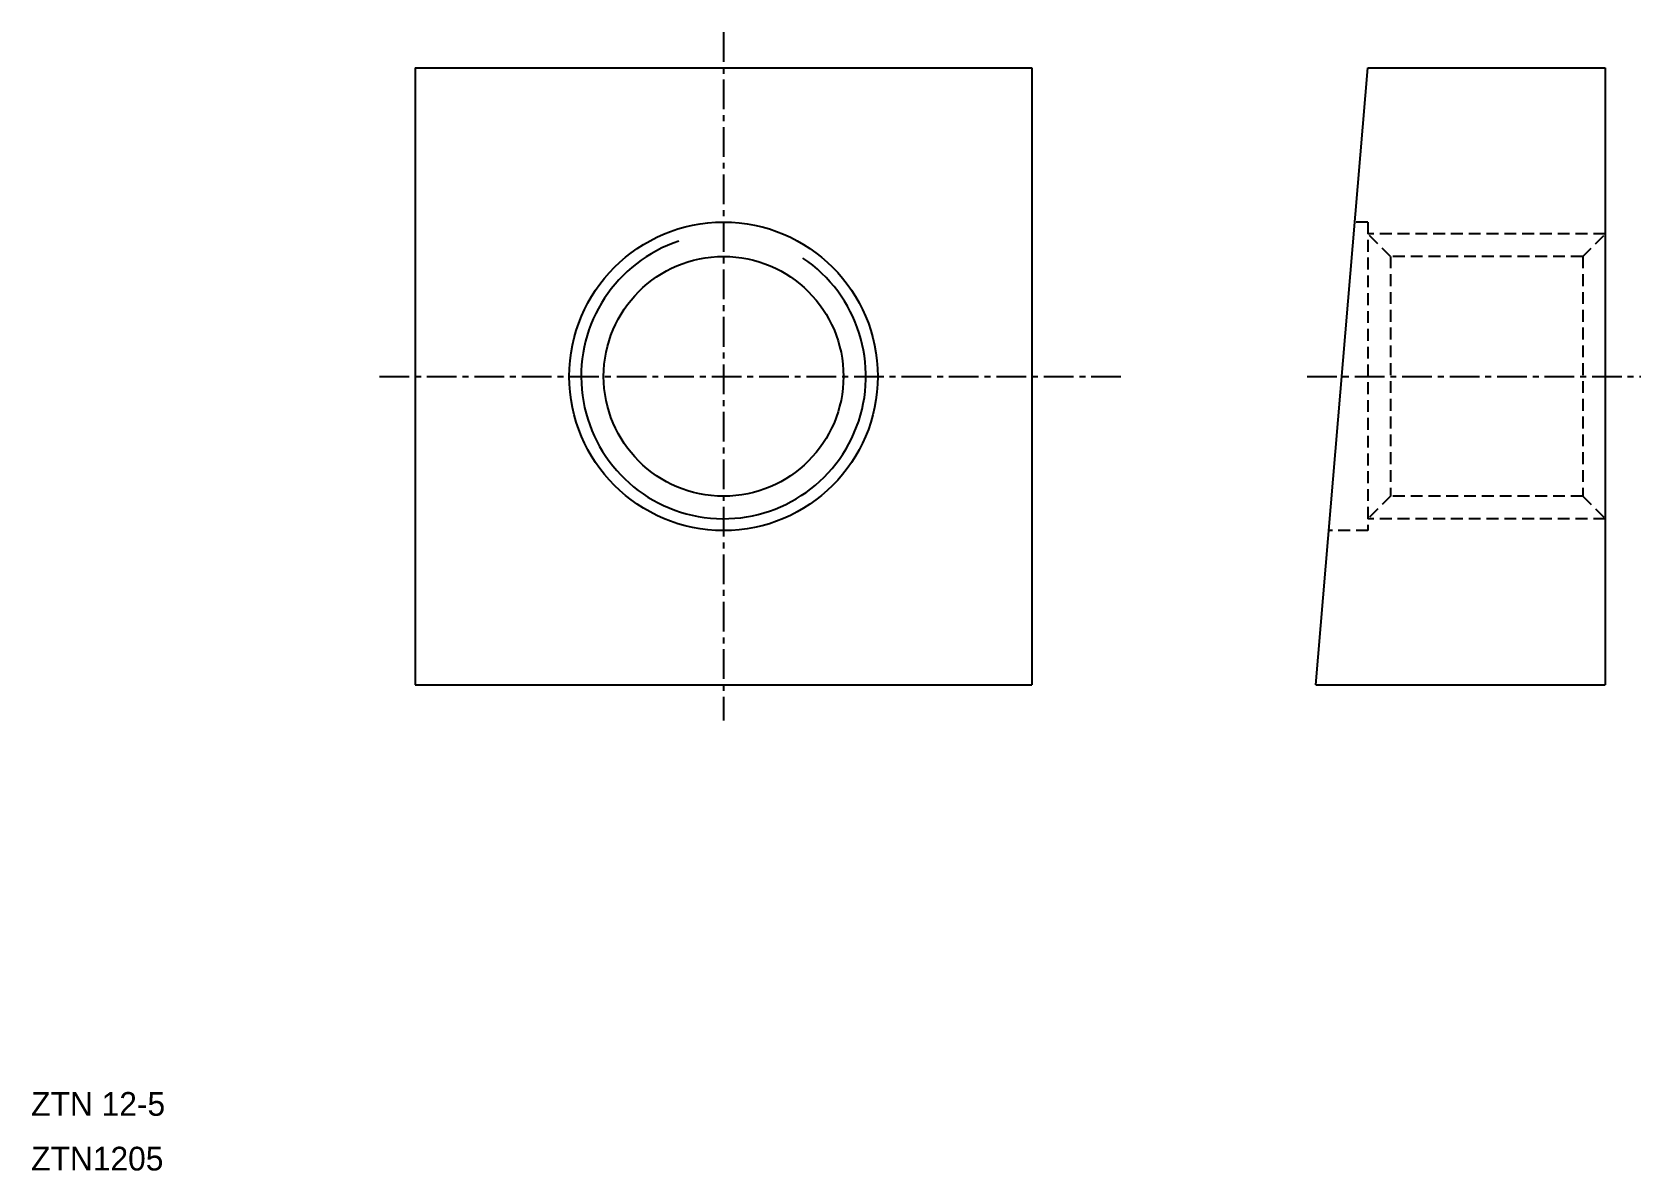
# Model space of a CAD drawing. Extents: x -10.5 to 57.3, y -3.9 to 44.
import ezdxf

# ---------------------------------------------------------------- set-up
doc = ezdxf.new("R2010")
doc.units = 0
doc.linetypes.add('CENTER', pattern=[2, 1.25, -0.25, 0.25, -0.25])
doc.linetypes.add('DASHED', pattern=[0.75, 0.5, -0.25])
doc.layers.get('0').update_dxf_attribs({"linetype": 'CONTINUOUS'})
doc.layers.add('CENTER', color=1, linetype='CENTER')

msp = doc.modelspace()

# ---------------------------------------------------------------- linework, layer by layer
at = {"color": 7, "linetype": 'CONTINUOUS'}
for p, q in [((5.639, 42.545), (31.639, 42.545)), ((5.639, 42.545), (5.639, 16.545)), ((31.639, 42.545), (31.639, 16.545)), ((43.598, 16.545), (45.798, 42.545)), ((45.798, 42.545), (55.798, 42.545)), ((46.323, 42.545), (46.323, 42.545)), ((54.948, 42.545), (54.949, 42.545)), ((55.798, 42.545), (55.798, 16.545)), ((5.639, 16.545), (31.639, 16.545)), ((43.598, 16.545), (55.798, 16.545))]:
    msp.add_line(p, q, dxfattribs=at)
at = {"color": 3, "linetype": 'DASHED'}
for p, q in [((45.798, 36.045), (45.248, 36.045)), ((45.798, 36.045), (45.798, 23.045)), ((46.745, 34.598), (45.798, 35.545)), ((55.798, 35.545), (45.798, 35.545)), ((54.851, 34.598), (55.798, 35.545)), ((46.745, 34.598), (46.745, 24.492)), ((54.851, 34.598), (46.745, 34.598)), ((54.851, 34.598), (54.851, 24.492)), ((46.745, 24.492), (45.798, 23.545)), ((54.851, 24.492), (46.745, 24.492)), ((54.851, 24.492), (55.798, 23.545)), ((55.798, 23.545), (45.798, 23.545)), ((45.798, 23.045), (44.148, 23.045))]:
    msp.add_line(p, q, dxfattribs=at)
at = {"color": 7, "linetype": 'CONTINUOUS'}
for radius in [6.5, 5.053]:
    msp.add_circle((18.639, 29.545), radius, dxfattribs=at)
at = {"color": 3, "linetype": 'CONTINUOUS'}
msp.add_arc((18.639, 29.545), 6, 108.26388, 56.17927, dxfattribs=at)
at = {"layer": 'CENTER', "color": 1, "linetype": 'CENTER'}
for p, q in [((18.639, 44.045), (18.639, 15.045)), ((4.139, 29.545), (35.413, 29.545)), ((43.243, 29.545), (57.298, 29.545))]:
    msp.add_line(p, q, dxfattribs=at)

# ---------------------------------------------------------------- texts
at = {"color": 7, "linetype": 'CONTINUOUS'}
for s, p in [('ZTN 12-5', (-10.542, -1.611)), ('ZTN1205', (-10.542, -3.915))]:
    msp.add_text(s, height=1, dxfattribs=at).set_placement(p)

doc.saveas('drawing.dxf')
